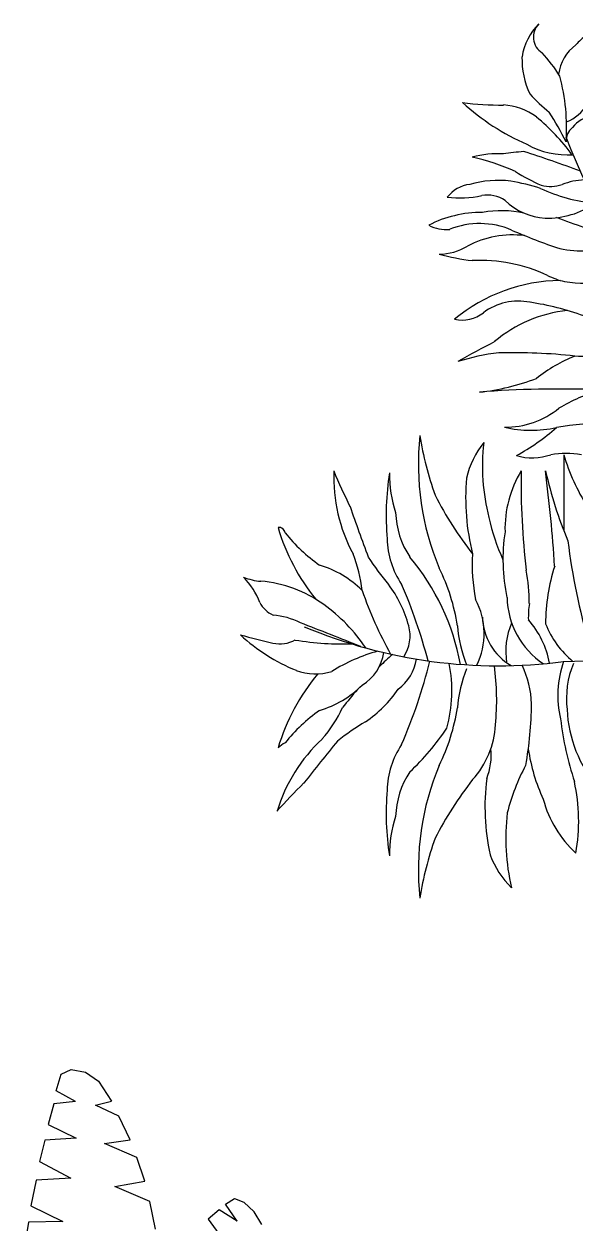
# Model space of a CAD drawing. Header units: millimetres. Extents: x -12161372 to 46643, y -9506984 to 15358.
# Drawn here: x 34101.9 to 34128.4, y 6120.8 to 6178.4 of the extents above; entities that cross this region are included whole.
import ezdxf

# ---------------------------------------------------------------- set-up
doc = ezdxf.new("R2010")
doc.units = ezdxf.units.MM
doc.layers.add('DIENHOA', color=3, linetype='Continuous')
doc.layers.add('tumbuhan', color=3, linetype='Continuous', lineweight=5)

# ---------------------------------------------------------------- blocks, each defined once
blk = doc.blocks.new('Cay60-mb')
at = {"layer": 'DIENHOA'}
for p, q in [((256.06, 219.36), (258.07, 226.51)), ((258.07, 226.51), (262.43, 228.52)), ((262.43, 228.52), (268.46, 227.4)), ((268.46, 227.4), (274.05, 223.45)), ((274.05, 223.45), (279.52, 214.96)), ((264.22, 214.89), (254.95, 213.92)), ((264.22, 214.89), (256.06, 219.36)), ((272.71, 213.32), (279.52, 214.96)), ((254.95, 213.92), (252.6, 205.06)), ((282.76, 208.63), (272.71, 213.32)), ((252.6, 205.06), (264.55, 199.17)), ((287.57, 198.5), (282.76, 208.63)), ((251.15, 198.43), (248.91, 189.27)), ((264.55, 199.17), (251.15, 198.43)), ((276.62, 196.94), (287.57, 198.5)), ((290.36, 191.05), (276.62, 196.94)), ((248.91, 189.27), (262.32, 182.12)), ((293.82, 180.85), (290.36, 191.05)), ((247.46, 181.3), (245.23, 170.35)), ((262.32, 182.12), (247.46, 181.3)), ((280.98, 178.61), (293.82, 180.85)), ((295.84, 172.21), (280.98, 178.61)), ((245.23, 170.35), (258.86, 163.72)), ((298.29, 160.44), (295.84, 172.21)), ((328.12, 171.02), (331.92, 173.55)), ((333.04, 163.87), (328.12, 171.02)), ((331.92, 173.55), (335.94, 171.99)), ((340.3, 167.82), (335.94, 171.99)), ((258.86, 163.72), (244.22, 163.42)), ((325.44, 168.63), (320.75, 164.76)), ((320.75, 164.76), (328.23, 154.26)), ((333.04, 163.87), (325.44, 168.63)), ((343.54, 162.38), (340.3, 167.82)), ((244.22, 163.42), (242.32, 151.88))]:
    blk.add_line(p, q, dxfattribs=at)
blk = doc.blocks.new('Cay71-mb')
at = {"layer": 'DIENHOA'}
for centre, radius, start, end in [((-684.8, 1019.5), 110.5, 134.1783, 171.5717), ((-736.6, 1073.5), 35.7, 135.0257, 237.6567), ((-164.2, 531.8), 745.2, 132.9023, 134.9955), ((-936.1, 871.3), 249.3, 30.7395, 43.6387), ((-640.5, 991.3), 84.3, 126.8895, 172.4726), ((-636.9, 1032), 157.3, 178.6738, 205.3619), ((-1088.2, 899.3), 379.6, 355.9617, 15.1845), ((-836, 1504.1), 560.8, 262.6151, 270.653), ((-602.8, 1283), 453.2, 227.6599, 246.3007), ((-525.7, 1195.6), 342.8, 222.3502, 230.9106), ((-742.5, 991.9), 87.7, 292.6204, 327.1923), ((-835.6, 829.2), 114.4, 52.8277, 86.9877), ((-1396.8, 520.1), 772.4, 27.1534, 32.0101), ((-645, 857.8), 67.3, 103.132, 140.8706), ((-997.4, 635), 367, 35.4615, 51.0134), ((-677.2, 874.8), 32.4, 128.1528, 183.9155), ((1760.6, 1892.1), 2669.3, 202.2314, 219.9934), ((-716.1, 66.1), 791.6, 95.4395, 98.2439), ((-1411.1, -1107.3), 2057.1, 69.2503, 72.4593), ((-706.9, 1007.9), 160.2, 240.868, 273.9166), ((-839.3, 649.2), 200.6, 87.2077, 104.5024), ((-987.3, 411.6), 442.7, 65.8911, 77.2444), ((-630.1, 1088.3), 324.7, 237.0989, 246.9497), ((-886.8, 728.1), 63.4, 96.7088, 142.7732), ((-840.3, 606.9), 191.9, 82.6488, 106.319), ((-888.3, 375), 428.4, 72.4102, 80.2514), ((-622.2, 1077.8), 324.5, 245.1181, 264.3411), ((-739.8, 857.3), 70, 255.5814, 288.8231), ((-664.4, 644.1), 156.2, 93.8985, 109.796), ((-913.9, 976.8), 211.7, 263.6608, 281.6644), ((-860, 711), 59.6, 55.8422, 100.7826), ((-743.1, 845.5), 119.3, 225.6206, 266.8871), ((-874.7, 543.2), 194.1, 88.4928, 104.5448), ((-832.9, 542.8), 197.8, 77.5721, 100.6909), ((-745, 885.3), 158.9, 268.34, 304.8193), ((-885.2, 554.2), 180.9, 102.1986, 118.9075), ((-875.3, 560.1), 155.8, 66.9004, 111.6117), ((-1454.3, -1337.8), 2189, 67.6172, 70.6297), ((-939, 780), 75.4, 243.4386, 274.7937), ((-811.5, 506.4), 187.7, 83.1575, 117.7091), ((-386.6, 1680.9), 1066.9, 246.3739, 251.6851), ((-953.4, 761.6), 104.4, 270.3858, 301.5002), ((-679.6, 874.2), 210.5, 258.4096, 288.0059), ((-832.6, 1104.8), 463.4, 254.9839, 262.9376), ((-874.4, 341.2), 304.1, 64.8752, 92.862), ((-716, 280.3), 326.6, 90.8605, 129.4266), ((-687.5, 727.3), 124.9, 242.4573, 258.3983), ((-671.9, 833.3), 232, 259.8769, 280.1231), ((-801, 454.7), 112.4, 78.6331, 126.6298), ((-852.1, 59.5), 510.7, 69.7879, 81.7419), ((-908, 594.2), 63.4, 255.9659, 309.0879), ((-681.7, 296.6), 253.8, 95.6723, 130.4977), ((308.2, -1719.7), 2492.8, 117.5936, 119.4451), ((-790.6, 54.2), 416.6, 96.6414, 107.6978), ((-813.3, -665.9), 1134.2, 83.8916, 91.2871), ((-578, 180.5), 303.8, 112.1632, 128.3418), ((-675.7, 1088.6), 626.9, 268.4521, 278.1824), ((-924.7, 838.5), 448.6, 276.2704, 290.6559), ((-722.9, -1552.8), 1951.4, 87.846, 94.4919), ((-511.5, -4.6), 423.3, 108.3682, 120.0371), ((-824.9, 485.3), 159.9, 269.0079, 309.4234), ((-776.6, 536.1), 216.7, 256.3737, 282.9675), ((-997.7, 628.4), 406, 298.3465, 311.629), ((-632.2, -266.2), 598.8, 89.4537, 99.2096), ((-476.7, 253.9), 516, 173.8335, 202.6723), ((-375.8, 404.5), 621.3, 188.8072, 199.7231), ((-733.8, 188.9), 171.1, 141.3389, 166.846), ((-468.9, 250.5), 401, 173.5239, 194.2074), ((-774.2, 371.6), 105.1, 252.982, 289.682), ((-709.6, 111.8), 163.4, 79.6967, 100.3033), ((-315.3, 392.7), 416.5, 196.7834, 211.7675), ((7291462.2, 1491.7), 7292176.4, 180.00957982, 180.01072377), ((-842.3, 229.9), 312.6, 177.8964, 208.1961), ((-223.4, 626.1), 1007.7, 202.4437, 206.6927), ((-544.9, 156.9), 509.5, 170.8941, 185.1383), ((-829.8, 232.3), 218.2, 178.636, 198.8571), ((-615.6, 131), 211.1, 148.4755, 181.6604), ((547.3, 214.5), 1343.1, 178.8542, 186.9875), ((79, 431.6), 849.6, 192.9386, 202.4317), ((-3969.4, -159), 3245.2, 3.8508, 7.0879), ((-465.9, 189.3), 436.2, 174.9362, 194.2121), ((-323.9, 521.7), 715.7, 207.1822, 217.8903), ((2835.7, 1544.1), 4189.9, 199.0943, 200.5051), ((-870.9, 167.4), 165.5, 181.9416, 213.3602), ((-442.9, 246.3), 425.4, 192.7987, 204.3094), ((-1259.3, 121.5), 11.4, 7.6177, 101.3094), ((-882.5, 244.4), 395.1, 196.4251, 219.0596), ((-1003, 317), 312.4, 218.3964, 235.0776), ((-474.5, 72.2), 356.1, 171.4916, 191.9204), ((-892.1, 114), 160.3, 180.9915, 214.1873), ((533.6, 259.5), 1249.1, 186.9922, 196.2761), ((-1352.2, -13.5), 253.1, 5.8563, 22.2174), ((-655.5, 356.7), 516.1, 212.9064, 220.1538), ((-1348.2, -209), 443.2, 10.3287, 40.0807), ((-556.1, 60.5), 333.4, 176.2684, 191.3601), ((-1240.1, -129.8), 199.3, 45.467, 73.0099), ((-1296.1, -114.2), 382.8, 8.8072, 26.2455), ((-1154.3, -14.7), 374.2, 0.2642, 10.1251), ((-389.8, -51.8), 359.1, 162.0539, 180), ((-1283.8, 149.2), 119.9, 248.6303, 264.8899), ((-1428.5, -61.3), 141.3, 20.8553, 44.3855), ((-1312, -201.9), 232.4, 53.6111, 85.6842), ((-1237.8, -117), 234.9, 15.1376, 36.8712), ((-1965.3, -382.3), 1024.6, 14.6732, 23.3626), ((-410.5, 246.5), 728.5, 198.7499, 209.2781), ((-1250.5, 12.4), 51.6, 206.9339, 246.4233), ((-1362.2, -278.2), 323.6, 33.8275, 54.4636), ((-1004.4, -70.2), 137.8, 333.6565, 28.1797), ((-666.7, 1.6), 156.1, 181.0629, 236.3405), ((-601.8, -39.7), 180.2, 171.4688, 181.3782), ((-1284.6, -181.4), 147.1, 63.436, 84.7368), ((-756.8, -34.7), 113.4, 182.3064, 239.065), ((-914.7, -160.6), 176.7, 10.8846, 41.286), ((-8781.5, -19450.9), 20823, 68.36097, 68.70377), ((-839.7, 825.2), 957.5, 247.1658, 277.5184), ((-1081.3, -74.8), 72.8, 326.4646, 15.2558), ((-641.7, -31.1), 277.3, 185.0814, 200.9783), ((-689.1, -104.4), 136.2, 156.5864, 189.3216), ((-583.9, 12.8), 177.2, 201.3762, 230.5445), ((-893.3, 1555.2), 1686.7, 254.8767, 257.0521), ((-1096.3, 181.6), 347.9, 227.0502, 248.0098), ((-1257.5, -29.8), 60.4, 256.8666, 298.6631), ((-1139, 445.1), 535.5, 260.3807, 272.3795), ((-974.9, -440.5), 349.6, 105.8262, 121.695), ((-1144.8, -95.1), 86.6, 300.8984, 352.2437), ((-561.2, -657.6), 728.5, 131.341, 133.9898), ((-815, 3760.1), 3885.4, 271.4841, 276.3708), ((-1081.7, -107), 86.2, 305.7768, 351.7698), ((-1965.3, 122.9), 1024.6, 336.6374, 346.0993), ((-1186.2, -180.5), 257.9, 343.8862, 11.8291), ((-641.7, -237.3), 277.3, 159.0217, 174.9186), ((-1327.7, -198.1), 485.1, 354.4005, 7.8018), ((-956.5, -210), 180.6, 1.4688, 25.8771), ((-531.5, -189.2), 194.2, 160.4065, 193.4489), ((-531.8, -195.6), 177.2, 157.5274, 186.6957), ((-882.5, -401.5), 395.1, 140.0213, 163.5749), ((-1189.8, -43.3), 104.5, 249.3737, 287.3533), ((-1240.1, -27.4), 199.3, 286.9901, 314.533), ((-561.2, -657.6), 728.5, 138.8216, 142.3259), ((-1225.9, -45.4), 234.9, 304.2046, 325.9382), ((-1441.9, -202.1), 666, 349.5083, 359.7128), ((-1003, -474.2), 312.4, 124.9224, 141.6036), ((-1367.6, -106.2), 253.1, 318.8583, 335.2195), ((-1296.1, -154.1), 382.8, 333.7545, 351.1928), ((-456.1, -203.5), 252.1, 182.899, 220.0309), ((-828.6, -682.4), 516.1, 120.922, 128.1693), ((-1338.9, 14.5), 481.2, 313.2692, 326.3503), ((-1012.9, -237.1), 168.2, 317.5783, 357.1656), ((-126.2, -165.3), 598.1, 186.6228, 198.4353), ((-964.3, -501.8), 312.6, 132.8797, 163.1794), ((-1210.3, -347.1), 76.8, 119.2934, 131.7795), ((2088.8, -2937.8), 4189.9, 140.5707, 141.9815), ((-892.1, -373.5), 160.3, 145.8127, 179.0085), ((-974.6, -303.7), 121.5, 338.1857, 5.7791), ((-430, -239.2), 356.1, 188.5679, 204.7683), ((-870.9, -426.9), 165.5, 146.6398, 178.0584), ((-476.7, -522.3), 516, 157.3277, 186.1665), ((-434.5, -512.1), 400, 151.8326, 165.8415), ((-507.3, -1077.3), 1007.7, 134.3831, 138.6321), ((-323.9, -790.1), 715.7, 142.1097, 152.8178), ((-428.9, -402.4), 436.2, 172.9404, 192.2164), ((-1037.6, -429.9), 352.1, 349.9288, 12.3751), ((-544.9, -416.4), 509.5, 174.8617, 189.1059), ((-549, -335.2), 211.1, 194.5995, 227.7843), ((-424.3, -463.5), 401, 172.9451, 193.6286), ((-829.8, -491.8), 218.2, 161.1429, 181.364), ((-375.8, -672.8), 621.3, 160.2769, 171.1928), ((-694.8, -435.4), 171.1, 200.3065, 225.8136)]:
    blk.add_arc(centre, radius, start, end, dxfattribs=at)

msp = doc.modelspace()

# ---------------------------------------------------------------- block references
at = {"layer": 'tumbuhan'}
for name, p, xscale, yscale, zscale in [('Cay71-mb', (34145.622, 6150.897), 0.02500000037252903, 0.02500000037252903, 0.02500000037252903), ('Cay60-mb', (34074.654, 6102.525), 0.1125000007450581, 0.1125000007450581, 0.1125000007450581)]:
    msp.add_blockref(name, p, dxfattribs=dict(at, xscale=xscale, yscale=yscale, zscale=zscale))

doc.saveas('drawing.dxf')
